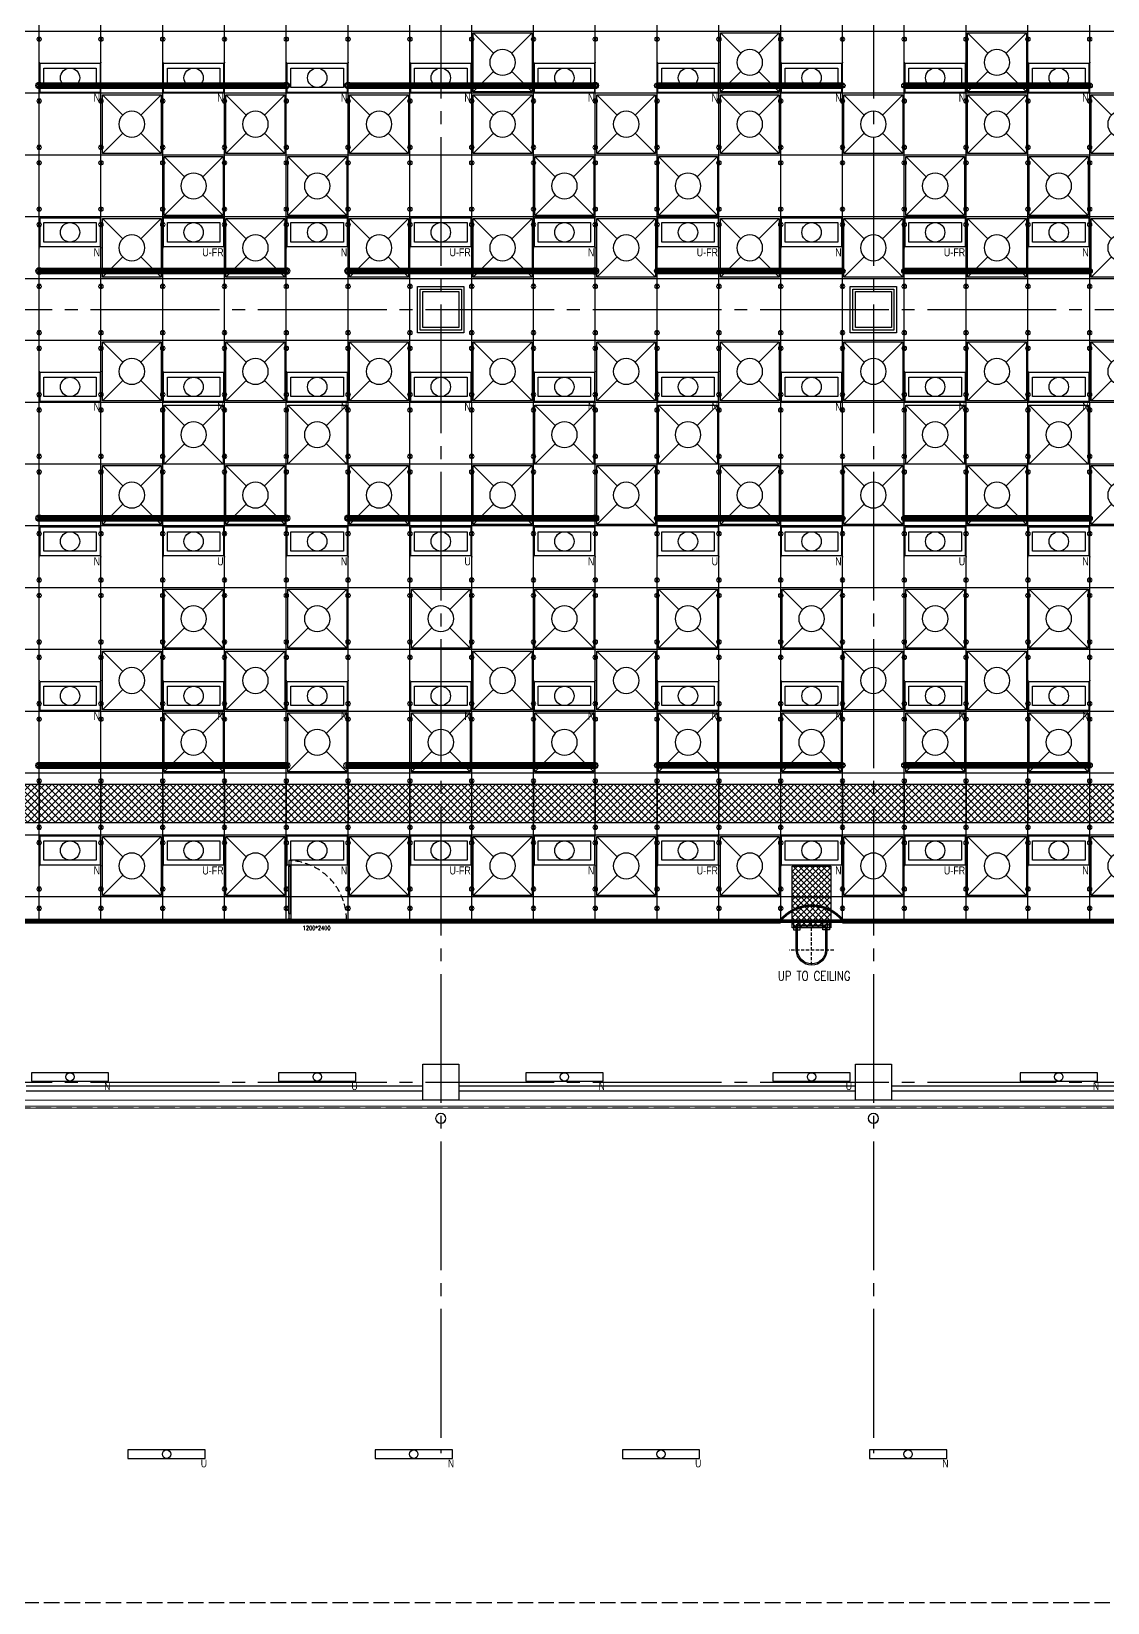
# Model space of a CAD drawing. Extents: x -17313 to 41501, y -1010 to 11880.
# Drawn here: x 4365 to 6455, y -1010 to 2040 of the extents above; entities that cross this region are included whole.
import ezdxf
from ezdxf.enums import TextEntityAlignment as Align

# ---------------------------------------------------------------- set-up
doc = ezdxf.new("R2010")
doc.units = 0
doc.header["$LTSCALE"] = 100
for name, pattern in [('188K-SM-03-F10-ARCH-PA-Y2257103$0$18P6-SM-03-C40-ARCH-PA-Y2211058$0$DASHED', [19.05, 12.7, -6.35]), ('188K-SM-03-F10-ARCH-PA-Y2257103$0$AP5A-SM-03-F20-ARCH-PA-Y2230801+Y2230803$0$ALL-PA-TXT-Y2221201$0$DASHED', [19.05, 12.7, -6.35]), ('188K-SM-07-F15-ARCH-CATW-Y2257103$0$DASHED', [19.05, 12.7, -6.35]), ('X-S-FAB-L10$0$COL-CEN-LIN', [3.25, 2.5, -0.25, 0.25, -0.25]), ('X-S-FAB-L10$0$HIDDEN', [0.4, 0.3, -0.1])]:
    doc.linetypes.add(name, pattern=pattern)
for name, color, linetype in [('0-xref', 8, 'Continuous'), ('188K-SM-03-F10-ARCH-CEIL-Y2257103$0$K-CEIL-4.2', 8, 'Continuous'), ('188K-SM-03-F10-ARCH-CEIL-Y2257103$0$K-CEIL-4.2-AREA', 8, 'Continuous'), ('188K-SM-03-F10-ARCH-PA-Y2257103$0$K-0-TXT-高度', 53, 'Continuous'), ('188K-SM-03-F10-ARCH-PA-Y2257103$0$K-Door', 53, 'Continuous'), ('188K-SM-03-F10-ARCH-PA-Y2257103$0$K-P-LAD-420', 53, 'Continuous'), ('188K-SM-03-F10-ARCH-PA-Y2257103$0$K-P1S-4.2-單抗', 53, 'Continuous'), ('188K-SM-03-F10-ARCH-PA-Y2257103$0$K-岩棉 2hr 7.5-非抗', 53, 'Continuous'), ('188K-SM-06-F10-ELEC-LIGHT-Y2257103$0$E-LIGHT(W)-N', 253, 'Continuous'), ('188K-SM-06-F10-ELEC-LIGHT-Y2257103$0$E-LIGHT(W)-U FR', 253, 'Continuous'), ('188K-SM-06-F10-ELEC-LIGHT-Y2257103$0$E-LIGHT(W)-U XLPE', 253, 'Continuous'), ('188K-SM-06-F10-HVAC-FFU-Y2257103$0$AC-FFU-ULPA', 254, 'Continuous'), ('188K-SM-07-F15-ARCH-CATW-Y2257103$0$K-安全母索', 6, 'Continuous'), ('188K-SM-07-F15-ARCH-CATW-Y2257103$0$K-扶手', 160, 'Continuous'), ('188K-SM-07-F15-ARCH-CATW-Y2257103$0$K-貓道板-主走道', 171, 'Continuous'), ('188K-SM-07-F15-ARCH-CATW-Y2257103$0$K-貓道板-主走道VS燈具', 171, 'Continuous'), ('188K-SM-07-F15-ARCH-CATW-Y2257103$0$K-鍊條', 3, 'Continuous'), ('X-S-FAB-L10$0$0-DIM-TXT', 8, 'Continuous'), ('X-S-FAB-L10$0$A-OBJE-MEP', 8, 'Continuous'), ('X-S-FAB-L10$0$A-WALL-EX', 8, 'Continuous'), ('X-S-FAB-L10$0$BLOCK', 8, 'Continuous'), ('X-S-FAB-L10$0$CCL', 8, 'X-S-FAB-L10$0$COL-CEN-LIN'), ('X-S-FAB-L10$0$COL-S', 8, 'Continuous'), ('X-S-FAB-L10$0$HID', 8, 'X-S-FAB-L10$0$HIDDEN')]:
    doc.layers.add(name, color=color, linetype=linetype)
doc.layers.add('188K-SM-03-F10-ARCH-CEIL-Y2257103$0$K-吊點-標準', color=8, linetype='Continuous', lineweight=9)
doc.layers.add('188K-SM-06-F10-ELEC-LIGHT-Y2257103$0$Defpoints-CAS', color=253, linetype='Continuous', plot=False)
doc.styles.add('188K-SM-03-F10-ARCH-PA-Y2257103$0$18P2-XFDP10$0$AA-TXT', font='simplex.shx', dxfattribs={"width": 0.8, "bigfont": 'chineset.shx'})
doc.styles.add('188K-SM-03-F10-ARCH-PA-Y2257103$0$AP5A-SM-03-F20-ARCH-PA-Y2230801+Y2230803$0$ALL-PA-TXT-Y2221201$0$Standard', font='txt.shx', dxfattribs={"bigfont": 'chineset.shx'})
doc.styles.add('188K-SM-06-F10-ELEC-LIGHT-Y2257103$0$Standard', font='arial.ttf')
doc.styles.add('X-S-FAB-L10$0$CHINA', font='simplex.shx', dxfattribs={"width": 0.75, "bigfont": 'chineset.shx'})
doc.styles.add('X-S-FAB-L10$0$Standard', font='', dxfattribs={"width": 0.8})
doc.styles.add('X-S-FAB-L10$0$TG_NOTE_TEXT', font='simplex.shx', dxfattribs={"width": 0.75, "bigfont": 'chineset.shx'})
doc.styles.get('X-S-FAB-L10$0$Standard').set_extended_font_data('Microsoft JhengHei')
doc.linetypes.add('188K-SM-07-F15-ARCH-CATW-Y2257103$0$FENCELINE1', pattern='A,6.35,-2.54,[133,ltypeshp.shx,S=2.54,R=0,X=-2.54,Y=0],-2.54,25.4', length=36.83)

# ---------------------------------------------------------------- blocks, each defined once
blk = doc.blocks.new('X-S-FAB-L10$0$FAB2-L05')
at = {"layer": 'X-S-FAB-L10$0$CCL'}
for p, q in [((-21000, 11005), (-21000, 0)), ((-20160, 11005), (-20160, 0)), ((-26880, 2220), (1210, 2220)), ((-26880, 720), (1210, 720))]:
    blk.add_line(p, q, dxfattribs=at)
at = {"layer": 'X-S-FAB-L10$0$COL-S'}
for points in [[(-21035, 2255), (-20965, 2255), (-20965, 2185), (-21035, 2185)], [(-20195, 2255), (-20125, 2255), (-20125, 2185), (-20195, 2185)], [(-21035, 755), (-20965, 755), (-20965, 685), (-21035, 685)], [(-20195, 755), (-20125, 755), (-20125, 685), (-20195, 685)]]:
    blk.add_lwpolyline(points, close=True, dxfattribs=at)
blk = doc.blocks.new('X-S-FAB-L10')
at = {"layer": 'X-S-FAB-L10$0$A-OBJE-MEP', "lineweight": 0, "flags": 128}
for points in [[(5169.5, -70, 1), (5150.5, -70, 1)], [(6009.5, -70, 1), (5990.5, -70, 1)]]:
    blk.add_lwpolyline(points, format="xyb", close=True, dxfattribs=at)
at = {"layer": 'X-S-FAB-L10$0$A-OBJE-MEP', "lineweight": 0}
for centre in [(5160, -70), (6000, -70)]:
    blk.add_circle(centre, 10, dxfattribs=at)
at = {"layer": 'X-S-FAB-L10$0$A-WALL-EX', "lineweight": 0}
blk.add_line((6815, -46.5), (1800, -46.5), dxfattribs=at)
at = {"layer": 'X-S-FAB-L10$0$A-WALL-EX', "lineweight": 0, "flags": 128}
for points in [[(6815, -35), (1800, -35)], [(1800, -50), (6815, -50)], [(1800, -50), (6815, -50)], [(1800, -50), (6815, -50)], [(1800, -50), (6815, -50)], [(1800, -50), (6815, -50)], [(1800, -50), (6815, -50)], [(1800, -50), (6815, -50)], [(1800, -50), (6815, -50)]]:
    blk.add_lwpolyline(points, dxfattribs=at)
at = {"layer": 'X-S-FAB-L10$0$COL-S'}
for p, q in [((5125, 1535), (5195, 1535)), ((5125, 1465), (5125, 1535)), ((5195, 1535), (5195, 1465)), ((5965, 1535), (6035, 1535)), ((5965, 1465), (5965, 1535)), ((6035, 1535), (6035, 1465)), ((5195, 1465), (5125, 1465)), ((6035, 1465), (5965, 1465)), ((5125, 35), (5195, 35)), ((5125, -35), (5125, 35)), ((5195, 35), (5195, -35)), ((5965, 35), (6035, 35)), ((5965, -35), (5965, 35)), ((6035, 35), (6035, -35)), ((5195, -35), (5125, -35)), ((6035, -35), (5965, -35))]:
    blk.add_line(p, q, dxfattribs=at)
at = {"layer": 'X-S-FAB-L10$0$HID'}
for p, q in [((6803.5, -50), (2509.1, -50)), ((2509.4, -1010), (17209, -1010))]:
    blk.add_line(p, q, dxfattribs=at)
at = {"layer": 'X-S-FAB-L10$0$BLOCK'}
blk.add_blockref('X-S-FAB-L10$0$FAB2-L05', (26160, -720), dxfattribs=at)
at = {"style": 'X-S-FAB-L10$0$TG_NOTE_TEXT', "width": 0.5, "flags": 1}
for p in [(7463.3, 9020), (18268.3, 8649), (11197.8, 4800.2), (16485.8, 4800.2), (25420.3, 2635), (13360, 320, 0), (7463.3, -33.3)]:
    blk.add_attdef('WH', text='', height=20, dxfattribs=at).set_placement(p, align=Align.BOTTOM_LEFT)
at = {"width": 0.5}
for style, p in [('X-S-FAB-L10$0$TG_NOTE_TEXT', (7585, 9020)), ('X-S-FAB-L10$0$TG_NOTE_TEXT', (18390, 8649)), ('X-S-FAB-L10$0$TG_NOTE_TEXT', (11117.5, 4813.5)), ('X-S-FAB-L10$0$TG_NOTE_TEXT', (16607.5, 4813.5)), ('X-S-FAB-L10$0$TG_NOTE_TEXT', (25350, 2635)), ('X-S-FAB-L10$0$Standard', (13129.4, 325, 0)), ('X-S-FAB-L10$0$TG_NOTE_TEXT', (7585, -20))]:
    blk.add_attdef('DESC', text='', height=10, dxfattribs=dict(at, style=style)).set_placement(p, align=Align.BOTTOM_LEFT)
for tag, style, p in [('TYPE', 'X-S-FAB-L10$0$TG_NOTE_TEXT', (7619.3, 9020)), ('NO', 'X-S-FAB-L10$0$TG_NOTE_TEXT', (7650.1, 9020)), ('TYPE', 'X-S-FAB-L10$0$TG_NOTE_TEXT', (18424.2, 8649)), ('NO', 'X-S-FAB-L10$0$TG_NOTE_TEXT', (18455, 8649)), ('NO', 'X-S-FAB-L10$0$TG_NOTE_TEXT', (11088.6, 4813.5)), ('TYPE', 'X-S-FAB-L10$0$TG_NOTE_TEXT', (11151.8, 4813.5)), ('TYPE', 'X-S-FAB-L10$0$TG_NOTE_TEXT', (16641.8, 4813.5)), ('NO', 'X-S-FAB-L10$0$TG_NOTE_TEXT', (16672.6, 4813.5)), ('NO', 'X-S-FAB-L10$0$TG_NOTE_TEXT', (25313, 2635)), ('TYPE', 'X-S-FAB-L10$0$TG_NOTE_TEXT', (25350, 2635)), ('NO', 'X-S-FAB-L10$0$Standard', (13100, 320, 0)), ('TYPE', 'X-S-FAB-L10$0$Standard', (13129.4, 320, 0)), ('TYPE', 'X-S-FAB-L10$0$TG_NOTE_TEXT', (7619.3, -20)), ('NO', 'X-S-FAB-L10$0$TG_NOTE_TEXT', (7650.1, -20))]:
    blk.add_attdef(tag, text='', height=10, dxfattribs=dict(at, style=style)).set_placement(p, align=Align.BOTTOM_RIGHT)
at = {"style": 'X-S-FAB-L10$0$TG_NOTE_TEXT', "width": 0.5, "flags": 1}
for rotation, p in [(180, (43, 7480)), (180, (943, 7480)), (90, (24310, 3717.8)), (270, (17080, 1711.7))]:
    blk.add_attdef('WH', text='', height=20, rotation=rotation, dxfattribs=at).set_placement(p, align=Align.BOTTOM_LEFT)
at = {"width": 0.5}
for rotation, style, p in [(180, 'X-S-FAB-L10$0$Standard', (317.6, 7480)), (180, 'X-S-FAB-L10$0$Standard', (1217.6, 7480)), (90, 'X-S-FAB-L10$0$TG_NOTE_TEXT', (24310, 3647.5)), (270, 'X-S-FAB-L10$0$TG_NOTE_TEXT', (17080, 1605))]:
    blk.add_attdef('DESC', text='', height=10, rotation=rotation, dxfattribs=dict(at, style=style)).set_placement(p, align=Align.BOTTOM_LEFT)
for tag, rotation, style, p in [('TYPE', 180, 'X-S-FAB-L10$0$Standard', (317.6, 7480)), ('NO', 180, 'X-S-FAB-L10$0$Standard', (347, 7480)), ('TYPE', 180, 'X-S-FAB-L10$0$Standard', (1217.6, 7480)), ('NO', 180, 'X-S-FAB-L10$0$Standard', (1247, 7480)), ('TYPE', 90, 'X-S-FAB-L10$0$TG_NOTE_TEXT', (24310, 3647.5)), ('NO', 90, 'X-S-FAB-L10$0$TG_NOTE_TEXT', (24310, 3610.5)), ('TYPE', 270, 'X-S-FAB-L10$0$TG_NOTE_TEXT', (17080, 1605)), ('NO', 270, 'X-S-FAB-L10$0$TG_NOTE_TEXT', (17080, 1573))]:
    blk.add_attdef(tag, text='', height=10, rotation=rotation, dxfattribs=dict(at, style=style)).set_placement(p, align=Align.BOTTOM_RIGHT)
at = {"layer": 'X-S-FAB-L10$0$0-DIM-TXT', "style": 'X-S-FAB-L10$0$CHINA', "width": 0.75}
for p in [(667.4, 7855.1, -2689.4), (22627.4, 6728.8), (25644.7, 6728.8), (24778.8, 5569.1), (1118.3, 4980), (417.8, 4594.6), (23874.8, 4355), (22927.4, 4330.1), (23749.9, 3901.4), (417.8, 3765.2), (1118.3, 3730), (417.8, 3115.8), (536.9, 2227.8), (16909, 1782.7), (888.4, 880.5), (16977.4, 750), (18878.8, 750), (25641.2, 553.2), (21364, 526.9)]:
    blk.add_attdef('HIG', text='', height=80, dxfattribs=at).set_placement(p, align=Align.MIDDLE_LEFT)
blk = doc.blocks.new('188K-SM-03-F10-ARCH-CEIL-Y2257103$0$A$C2CA95053')
h = blk.add_hatch(color=256)
edge = h.paths.add_edge_path()
edge.add_arc((0, 0), 0.5, 0, 360)
for p, q in [((3.2, 3.2), (-3.2, -3.2)), ((3.2, -3.2), (-3.2, 3.2))]:
    blk.add_line(p, q)
blk.add_lwpolyline([(-1.6, 2.5), (-1.6, -2.5), (1.6, -2.5), (1.6, 2.5)], close=True)
for radius in [4.5, 0.5]:
    blk.add_circle((0, 0), radius)
blk = doc.blocks.new('188K-SM-03-F10-ARCH-CEIL-Y2257103$0$天花板吊點-附調整片 - 3_8_螺桿吊架 100 mm 高調整片-V1-1FL')
blk.add_blockref('188K-SM-03-F10-ARCH-CEIL-Y2257103$0$A$C2CA95053', (0, 0))
blk = doc.blocks.new('188K-SM-03-F10-ARCH-CEIL-Y2257103')
at = {"layer": '188K-SM-03-F10-ARCH-CEIL-Y2257103$0$K-CEIL-4.2'}
for p, q in [((4380, 312.7), (4380, 8632.2)), ((4500, 312.7), (4500, 8632.2)), ((4620, 312.7), (4620, 8632.2)), ((4740, 312.7), (4740, 8632.2)), ((4860, 312.7), (4860, 8632.2)), ((4980, 312.7), (4980, 8632.2)), ((6420, 312.7), (6420, 8632.2)), ((5100, 312.7), (5100, 2108.7)), ((5220, 312.7), (5220, 2108.7)), ((5340, 312.7), (5340, 2108.7)), ((5460, 312.7), (5460, 2108.7)), ((5580, 312.7), (5580, 2108.7)), ((5700, 312.7), (5700, 2108.7)), ((5820, 312.7), (5820, 2108.7)), ((5940, 312.7), (5940, 2108.7)), ((6060, 312.7), (6060, 2108.7)), ((6180, 312.7), (6180, 2108.7)), ((6300, 312.7), (6300, 2108.7)), ((16747.2, 2040), (1847.7, 2040)), ((16747.2, 1920), (1847.7, 1920)), ((16747.2, 1800), (1847.7, 1800)), ((16747.2, 1680), (1847.7, 1680)), ((16747.2, 1560), (1847.7, 1560)), ((16747.2, 1440), (1847.7, 1440)), ((16747.2, 1320), (1847.7, 1320)), ((16747.2, 1200), (1847.7, 1200)), ((16747.2, 1080), (1847.7, 1080)), ((16747.2, 960), (1847.7, 960)), ((16747.2, 840), (1847.7, 840)), ((16747.2, 720), (1847.7, 720)), ((16747.2, 600), (1847.7, 600)), ((16747.2, 480), (1847.7, 480)), ((16747.2, 360), (1847.7, 360))]:
    blk.add_line(p, q, dxfattribs=at)
at = {"layer": '188K-SM-03-F10-ARCH-CEIL-Y2257103$0$K-CEIL-4.2-AREA', "elevation": 0}
blk.add_lwpolyline([(24297.2, 2067.7), (16747.2, 2067.7), (16747.2, 312.7), (14882.2, 312.7), (14882.2, 42.7), (14157.7, 42.7), (14157.7, 312.7), (1847.7, 312.7), (1847.7, 8305.8), (1767.7, 8305.8), (1767.7, 8632.2), (17592.2, 8632.2), (17592.2, 8626.2), (18934.7, 8626.2), (18934.7, 8592.2), (19317.2, 8592.2), (19317.2, 7537.7), (19282.2, 7537.7), (19282.2, 7462.2), (19317.2, 7462.2), (19317.2, 7317.2), (21180, 7317.2)], dxfattribs=at)
at = {"layer": '188K-SM-03-F10-ARCH-CEIL-Y2257103$0$K-CEIL-4.2-AREA'}
for points in [[(5125, 1535), (5195, 1535), (5195, 1465), (5125, 1465)], [(5965, 1535), (6035, 1535), (6035, 1465), (5965, 1465)]]:
    blk.add_lwpolyline(points, close=True, dxfattribs=at)
at = {"layer": '188K-SM-03-F10-ARCH-CEIL-Y2257103$0$K-吊點-標準', "color": 170, "lineweight": 18, "rotation": 179.9999999999997}
for p in [(4380, 2025), (4500, 2025), (4620, 2025), (4740, 2025), (4860, 2025), (4980, 2025), (5100, 2025), (5220, 2025), (5340, 2025), (5460, 2025), (5580, 2025), (5700, 2025), (5820, 2025), (5940, 2025), (6060, 2025), (6180, 2025), (6300, 2025), (6420, 2025), (4380, 1935), (4500, 1935), (4620, 1935), (4740, 1935), (4860, 1935), (4980, 1935), (5100, 1935), (5220, 1935), (5340, 1935), (5460, 1935), (5580, 1935), (5700, 1935), (5820, 1935), (5940, 1935), (6060, 1935), (6180, 1935), (6300, 1935), (6420, 1935), (4380, 1905), (4500, 1905), (4620, 1905), (4740, 1905), (4860, 1905), (4980, 1905), (5100, 1905), (5220, 1905), (5340, 1905), (5460, 1905), (5580, 1905), (5700, 1905), (5820, 1905), (5940, 1905), (6060, 1905), (6180, 1905), (6300, 1905), (6420, 1905), (4380, 1815), (4500, 1815), (4620, 1815), (4740, 1815), (4860, 1815), (4980, 1815), (5100, 1815), (5220, 1815), (5340, 1815), (5460, 1815), (5580, 1815), (5700, 1815), (5820, 1815), (5940, 1815), (6060, 1815), (6180, 1815), (6300, 1815), (6420, 1815), (4380, 1785), (4500, 1785), (4620, 1785), (4740, 1785), (4860, 1785), (4980, 1785), (5100, 1785), (5220, 1785), (5340, 1785), (5460, 1785), (5580, 1785), (5700, 1785), (5820, 1785), (5940, 1785), (6060, 1785), (6180, 1785), (6300, 1785), (6420, 1785), (4380, 1695), (4500, 1695), (4620, 1695), (4740, 1695), (4860, 1695), (4980, 1695), (5100, 1695), (5220, 1695), (5340, 1695), (5460, 1695), (5580, 1695), (5700, 1695), (5820, 1695), (5940, 1695), (6060, 1695), (6180, 1695), (6300, 1695), (6420, 1695), (4380, 1665), (4500, 1665), (4620, 1665), (4740, 1665), (4860, 1665), (4980, 1665), (5100, 1665), (5220, 1665), (5340, 1665), (5460, 1665), (5580, 1665), (5700, 1665), (5820, 1665), (5940, 1665), (6060, 1665), (6180, 1665), (6300, 1665), (6420, 1665), (4380, 1575), (4500, 1575), (4620, 1575), (4740, 1575), (4860, 1575), (4980, 1575), (5100, 1575), (5220, 1575), (5340, 1575), (5460, 1575), (5580, 1575), (5700, 1575), (5820, 1575), (5940, 1575), (6060, 1575), (6180, 1575), (6300, 1575), (6420, 1575), (4380, 1545), (4500, 1545), (4620, 1545), (4740, 1545), (4860, 1545), (4980, 1545), (5100, 1545), (5220, 1545), (5340, 1545), (5460, 1545), (5580, 1545), (5700, 1545), (5820, 1545), (5940, 1545), (6060, 1545), (6180, 1545), (6300, 1545), (6420, 1545), (4380, 1455), (4500, 1455), (4620, 1455), (4740, 1455), (4860, 1455), (4980, 1455), (5100, 1455), (5220, 1455), (5340, 1455), (5460, 1455), (5580, 1455), (5700, 1455), (5820, 1455), (5940, 1455), (6060, 1455), (6180, 1455), (6300, 1455), (6420, 1455), (4380, 1425), (4500, 1425), (4620, 1425), (4740, 1425), (4860, 1425), (4980, 1425), (5100, 1425), (5220, 1425), (5340, 1425), (5460, 1425), (5580, 1425), (5700, 1425), (5820, 1425), (5940, 1425), (6060, 1425), (6180, 1425), (6300, 1425), (6420, 1425), (4380, 1335), (4500, 1335), (4620, 1335), (4740, 1335), (4860, 1335), (4980, 1335), (5100, 1335), (5220, 1335), (5340, 1335), (5460, 1335), (5580, 1335), (5700, 1335), (5820, 1335), (5940, 1335), (6060, 1335), (6180, 1335), (6300, 1335), (6420, 1335), (4380, 1305), (4500, 1305), (4620, 1305), (4740, 1305), (4860, 1305), (4980, 1305), (5100, 1305), (5220, 1305), (5340, 1305), (5460, 1305), (5580, 1305), (5700, 1305), (5820, 1305), (5940, 1305), (6060, 1305), (6180, 1305), (6300, 1305), (6420, 1305), (4380, 1215), (4500, 1215), (4620, 1215), (4740, 1215), (4860, 1215), (4980, 1215), (5100, 1215), (5220, 1215), (5340, 1215), (5460, 1215), (5580, 1215), (5700, 1215), (5820, 1215), (5940, 1215), (6060, 1215), (6180, 1215), (6300, 1215), (6420, 1215), (4380, 1185), (4500, 1185), (4620, 1185), (4740, 1185), (4860, 1185), (4980, 1185), (5100, 1185), (5220, 1185), (5340, 1185), (5460, 1185), (5580, 1185), (5700, 1185), (5820, 1185), (5940, 1185), (6060, 1185), (6180, 1185), (6300, 1185), (6420, 1185), (4380, 1095), (4500, 1095), (4620, 1095), (4740, 1095), (4860, 1095), (4980, 1095), (5100, 1095), (5220, 1095), (5340, 1095), (5460, 1095), (5580, 1095), (5700, 1095), (5820, 1095), (5940, 1095), (6060, 1095), (6180, 1095), (6300, 1095), (6420, 1095), (4380, 1065), (4500, 1065), (4620, 1065), (4740, 1065), (4860, 1065), (4980, 1065), (5100, 1065), (5220, 1065), (5340, 1065), (5460, 1065), (5580, 1065), (5700, 1065), (5820, 1065), (5940, 1065), (6060, 1065), (6180, 1065), (6300, 1065), (6420, 1065), (4380, 975), (4500, 975), (4620, 975), (4740, 975), (4860, 975), (4980, 975), (5100, 975), (5220, 975), (5340, 975), (5460, 975), (5580, 975), (5700, 975), (5820, 975), (5940, 975), (6060, 975), (6180, 975), (6300, 975), (6420, 975), (4380, 945), (4500, 945), (4620, 945), (4740, 945), (4860, 945), (4980, 945), (5100, 945), (5220, 945), (5340, 945), (5460, 945), (5580, 945), (5700, 945), (5820, 945), (5940, 945), (6060, 945), (6180, 945), (6300, 945), (6420, 945), (4380, 855), (4500, 855), (4620, 855), (4740, 855), (4860, 855), (4980, 855), (5100, 855), (5220, 855), (5340, 855), (5460, 855), (5580, 855), (5700, 855), (5820, 855), (5940, 855), (6060, 855), (6180, 855), (6300, 855), (6420, 855), (4380, 825), (4500, 825), (4620, 825), (4740, 825), (4860, 825), (4980, 825), (5100, 825), (5220, 825), (5340, 825), (5460, 825), (5580, 825), (5700, 825), (5820, 825), (5940, 825), (6060, 825), (6180, 825), (6300, 825), (6420, 825), (4380, 735), (4500, 735), (4620, 735), (4740, 735), (4860, 735), (4980, 735), (5100, 735), (5220, 735), (5340, 735), (5460, 735), (5580, 735), (5700, 735), (5820, 735), (5940, 735), (6060, 735), (6180, 735), (6300, 735), (6420, 735), (4380, 705), (4500, 705), (4620, 705), (4740, 705), (4860, 705), (4980, 705), (5100, 705), (5220, 705), (5340, 705), (5460, 705), (5580, 705), (5700, 705), (5820, 705), (5940, 705), (6060, 705), (6180, 705), (6300, 705), (6420, 705), (4380, 615), (4500, 615), (4620, 615), (4740, 615), (4860, 615), (4980, 615), (5100, 615), (5220, 615), (5340, 615), (5460, 615), (5580, 615), (5700, 615), (5820, 615), (5940, 615), (6060, 615), (6180, 615), (6300, 615), (6420, 615), (4380, 585), (4500, 585), (4620, 585), (4740, 585), (4860, 585), (4980, 585), (5100, 585), (5220, 585), (5340, 585), (5460, 585), (5580, 585), (5700, 585), (5820, 585), (5940, 585), (6060, 585), (6180, 585), (6300, 585), (6420, 585), (4380, 495), (4500, 495), (4620, 495), (4740, 495), (4860, 495), (4980, 495), (5100, 495), (5220, 495), (5340, 495), (5460, 495), (5580, 495), (5700, 495), (5820, 495), (5940, 495), (6060, 495), (6180, 495), (6300, 495), (6420, 495), (4380, 465), (4500, 465), (4620, 465), (4740, 465), (4860, 465), (4980, 465), (5100, 465), (5220, 465), (5340, 465), (5460, 465), (5580, 465), (5700, 465), (5820, 465), (5940, 465), (6060, 465), (6180, 465), (6300, 465), (6420, 465), (4380, 375), (4500, 375), (4620, 375), (4740, 375), (4860, 375), (4980, 375), (5100, 375), (5220, 375), (5340, 375), (5460, 375), (5580, 375), (5700, 375), (5820, 375), (5940, 375), (6060, 375), (6180, 375), (6300, 375), (6420, 375), (4380, 337.7, 0), (4500, 337.7, 0), (4620, 337.7, 0), (4740, 337.7, 0), (4860, 337.7, 0), (4980, 337.7, 0), (5100, 337.7, 0), (5220, 337.7, 0), (5340, 337.7, 0), (5460, 337.7, 0), (5580, 337.7, 0), (5700, 337.7, 0), (5820, 337.7, 0), (5940, 337.7, 0), (6060, 337.7, 0), (6180, 337.7, 0), (6300, 337.7, 0), (6420, 337.7, 0)]:
    blk.add_blockref('188K-SM-03-F10-ARCH-CEIL-Y2257103$0$天花板吊點-附調整片 - 3_8_螺桿吊架 100 mm 高調整片-V1-1FL', p, dxfattribs=at)
blk = doc.blocks.new('188K-SM-06-F10-HVAC-FFU-Y2257103$0$H-FU-U-12x12')
for p, q in [((423, 777), (28, 1172)), ((777, 777), (1172, 1172)), ((28, 28), (423, 423)), ((1172, 28), (777, 423))]:
    blk.add_line(p, q)
blk.add_lwpolyline([(1172, 28), (1172, 1172), (28, 1172), (28, 28)], close=True)
blk.add_circle((600, 600), 250)
blk = doc.blocks.new('188K-SM-06-F10-HVAC-FFU-Y2257103')
at = {"layer": '188K-SM-06-F10-HVAC-FFU-Y2257103$0$AC-FFU-ULPA', "xscale": -0.09999999999999432, "yscale": 0.09999999999999432, "zscale": 0.09999999999999432}
for p in [(5340, 1920), (5820, 1920), (6300, 1920), (4620, 1800), (4860, 1800), (5100, 1800), (5340, 1800), (5580, 1800), (5820, 1800), (6060, 1800), (6300, 1800), (6540, 1800), (4740, 1680), (4740, 1680), (4980, 1680), (5460, 1680), (5700, 1680), (6180, 1680), (6420, 1680), (4620, 1560), (4860, 1560), (5100, 1560), (5340, 1560), (5580, 1560), (5820, 1560), (6060, 1560), (6300, 1560), (6540, 1560), (4620, 1320), (4860, 1320), (5100, 1320), (5340, 1320), (5580, 1320), (5820, 1320), (6060, 1320), (6300, 1320), (6540, 1320), (4740, 1197.2), (4740, 1197.2), (4980, 1197.2), (5460, 1197.2), (5700, 1197.2), (6180, 1197.2), (6420, 1197.2), (4620, 1079.9), (4860, 1079.9), (5100, 1079.9), (5340, 1079.9), (5580, 1079.9), (5820, 1079.9), (6060, 1079.9), (6300, 1079.9), (6540, 1079.9), (4740, 840), (4980, 840), (5220, 840), (5460, 840), (5700, 840), (5940, 840), (6180, 840), (6420, 840), (4620, 720), (4860, 720), (5340, 720), (5580, 720), (6060, 720), (6300, 720), (4740, 600), (4980, 600), (5220, 600), (5460, 600), (5700, 600), (5940, 600), (6180, 600), (6420, 600), (4620, 360), (4860, 360), (5100, 360), (5340, 360), (5580, 360), (5820, 360), (6060, 360), (6300, 360), (6540, 360)]:
    blk.add_blockref('188K-SM-06-F10-HVAC-FFU-Y2257103$0$H-FU-U-12x12', p, dxfattribs=at)
blk = doc.blocks.new('*U261')
at = {"ltscale": 600}
blk.add_lwpolyline([(75, 8.1), (-75, 8.1), (-75, -8.1), (75, -8.1)], close=True, dxfattribs=at)
blk.add_circle((0, 0), 8.1, dxfattribs=at)
at = {"style": '188K-SM-06-F10-ELEC-LIGHT-Y2257103$0$Standard', "width": 0.8}
blk.add_text('N', height=15, rotation=360, dxfattribs=at).set_placement((78.5, -18.1), align=Align.MIDDLE_RIGHT)
blk = doc.blocks.new('*U262')
at = {"ltscale": 600}
blk.add_lwpolyline([(-75, -8.1), (75, -8.1), (75, 8.1), (-75, 8.1)], close=True, dxfattribs=at)
blk.add_circle((0, 0), 8.1, dxfattribs=at)
at = {"style": '188K-SM-06-F10-ELEC-LIGHT-Y2257103$0$Standard', "width": 0.8}
blk.add_text('U', height=15, rotation=360, dxfattribs=at).set_placement((78.5, -18.1), align=Align.MIDDLE_RIGHT)
blk = doc.blocks.new('*U267')
for points in [[(-58.3, -28.3), (-58.3, 28.3), (58.3, 28.3), (58.3, -28.3)], [(-51, -18.8), (-51, 18.8), (51, 18.8), (51, -18.8)]]:
    blk.add_lwpolyline(points, close=True)
blk.add_circle((0, 0), 18.8)
at = {"layer": '188K-SM-06-F10-ELEC-LIGHT-Y2257103$0$Defpoints-CAS'}
for p in [(-60, 30), (60, 30), (-60, -30), (60, -30)]:
    blk.add_point(p, dxfattribs=at)
at = {"style": '188K-SM-06-F10-ELEC-LIGHT-Y2257103$0$Standard', "width": 0.8}
blk.add_text('N', height=15.5, dxfattribs=at).set_placement((58.3, -38.7), align=Align.MIDDLE_RIGHT)
blk = doc.blocks.new('*U258')
for points in [[(-58.3, -28.3), (-58.3, 28.3), (58.3, 28.3), (58.3, -28.3)], [(-51, -18.8), (-51, 18.8), (51, 18.8), (51, -18.8)]]:
    blk.add_lwpolyline(points, close=True)
blk.add_circle((0, 0), 18.8)
at = {"layer": '188K-SM-06-F10-ELEC-LIGHT-Y2257103$0$Defpoints-CAS'}
for p in [(-60, 30), (60, 30), (-60, -30), (60, -30)]:
    blk.add_point(p, dxfattribs=at)
at = {"style": '188K-SM-06-F10-ELEC-LIGHT-Y2257103$0$Standard', "width": 0.8}
blk.add_text('U-FR', height=15.53, dxfattribs=at).set_placement((58.3, -38.7), align=Align.MIDDLE_RIGHT)
blk = doc.blocks.new('*U266')
for points in [[(-58.3, -28.3), (-58.3, 28.3), (58.3, 28.3), (58.3, -28.3)], [(-51, -18.8), (-51, 18.8), (51, 18.8), (51, -18.8)]]:
    blk.add_lwpolyline(points, close=True)
blk.add_circle((0, 0), 18.8)
at = {"layer": '188K-SM-06-F10-ELEC-LIGHT-Y2257103$0$Defpoints-CAS'}
for p in [(-60, 30), (60, 30), (-60, -30), (60, -30)]:
    blk.add_point(p, dxfattribs=at)
at = {"style": '188K-SM-06-F10-ELEC-LIGHT-Y2257103$0$Standard', "width": 0.8}
blk.add_text('U', height=15.5, dxfattribs=at).set_placement((58.3, -38.7), align=Align.MIDDLE_RIGHT)
blk = doc.blocks.new('188K-SM-06-F10-ELEC-LIGHT-Y2257103')
at = {"layer": '188K-SM-06-F10-ELEC-LIGHT-Y2257103$0$E-LIGHT(W)-N'}
for name, p in [('*U267', (4440, 1950)), ('*U267', (4680, 1950)), ('*U267', (4920, 1950)), ('*U267', (5160, 1950)), ('*U267', (5400, 1950)), ('*U267', (5640, 1950)), ('*U267', (5880, 1950)), ('*U267', (6120, 1950)), ('*U267', (6360, 1950)), ('*U267', (4440, 1650)), ('*U267', (4920, 1650)), ('*U267', (5400, 1650)), ('*U267', (5880, 1650)), ('*U267', (6360, 1650)), ('*U267', (4440, 1350)), ('*U267', (4680, 1350)), ('*U267', (4920, 1350)), ('*U267', (5160, 1350)), ('*U267', (5400, 1350)), ('*U267', (5640, 1350)), ('*U267', (5880, 1350)), ('*U267', (6120, 1350)), ('*U267', (6360, 1350)), ('*U267', (4440, 1050)), ('*U267', (4920, 1050)), ('*U267', (5400, 1050)), ('*U267', (5880, 1050)), ('*U267', (6360, 1050)), ('*U267', (4440, 750)), ('*U267', (4680, 750)), ('*U267', (4920, 750)), ('*U267', (5160, 750)), ('*U267', (5400, 750)), ('*U267', (5640, 750)), ('*U267', (5880, 750)), ('*U267', (6120, 750)), ('*U267', (6360, 750)), ('*U267', (4440, 450)), ('*U267', (4920, 450)), ('*U267', (5400, 450)), ('*U267', (5880, 450)), ('*U267', (6360, 450)), ('*U261', (4440, 10.6, 0)), ('*U261', (5400, 10.6, 0)), ('*U261', (6360, 10.6, 0)), ('*U261', (5107.5, -721.9, 0)), ('*U261', (6067.5, -721.9, 0))]:
    blk.add_blockref(name, p, dxfattribs=at)
at = {"layer": '188K-SM-06-F10-ELEC-LIGHT-Y2257103$0$E-LIGHT(W)-U FR'}
for p in [(4680, 1650), (5160, 1650), (5640, 1650), (6120, 1650), (4680, 450), (5160, 450), (5640, 450), (6120, 450)]:
    blk.add_blockref('*U258', p, dxfattribs=at)
at = {"layer": '188K-SM-06-F10-ELEC-LIGHT-Y2257103$0$E-LIGHT(W)-U XLPE'}
for name, p in [('*U266', (4680, 1050)), ('*U266', (5160, 1050)), ('*U266', (5640, 1050)), ('*U266', (6120, 1050)), ('*U262', (4920, 10.6, 0)), ('*U262', (5880, 10.6, 0)), ('*U262', (4627.5, -721.9, 0)), ('*U262', (5587.5, -721.9, 0))]:
    blk.add_blockref(name, p, dxfattribs=at)
blk = doc.blocks.new('188K-SM-03-F10-ARCH-PA-Y2257103$0$單開庫板門-1200x2400)圓型拉環鎖+輔助鎖)')
at = {"ltscale": 0.1}
for p, q in [((26008.6, -11403.6), (26004.5, -11403.6)), ((26004.5, -11403.6), (26004.5, -11414.1)), ((26008.6, -11414.1), (26008.6, -11403.6)), ((26004.5, -11414.1), (26004.5, -11415.3)), ((26004.5, -11414.1), (26008.6, -11414.1)), ((26004.5, -11415.4), (26004.6, -11415.5)), ((26008.6, -11414), (26004.6, -11414)), ((26004.6, -11414.3), (26004.6, -11414.2)), ((26004.6, -11415.3), (26004.6, -11414.5)), ((26004.7, -11414.1), (26006.5, -11414.1)), ((26005.1, -11414.4), (26004.7, -11414.4)), ((26004.7, -11414.5), (26005.1, -11414.5)), ((26004.7, -11414.5), (26004.7, -11506)), ((26004.7, -11506), (26004.7, -11414.5)), ((26004.7, -11414.5), (26004.7, -11414.5)), ((26004.7, -11415.4), (26004.7, -11415.3)), ((26005.2, -11414.4), (26005.2, -11414.4)), ((26006.5, -11414.1), (26006.6, -11414.1)), ((26006.6, -11414.1), (26006.6, -11414.1)), ((26006.6, -11414.1), (26008.4, -11414.1)), ((26008.4, -11414.4), (26008, -11414.4)), ((26008, -11414.4), (26008, -11414.4)), ((26008, -11414.5), (26008.4, -11414.5)), ((26008.4, -11506), (26008.4, -11414.5)), ((26008.4, -11414.5), (26008.4, -11414.5)), ((26008.4, -11414.5), (26008.4, -11506)), ((26008.4, -11415.3), (26008.4, -11415.4)), ((26008.5, -11414.2), (26008.5, -11414.3)), ((26008.5, -11414.5), (26008.5, -11415.3)), ((26008.5, -11415.5), (26008.6, -11415.4)), ((26008.6, -11415.3), (26008.6, -11414.1)), ((25999.5, -11519.7), (25999.5, -11523.2)), ((26002.5, -11519.1), (26000, -11519.1)), ((26000, -11523.7), (26002.4, -11523.7)), ((26002.4, -11523.7), (26004.1, -11522.6)), ((26002.9, -11518.5), (26002.6, -11518.5)), ((26002.6, -11518.5), (26002.6, -11521)), ((26002.6, -11521.9), (26002.6, -11519.3)), ((26002.6, -11521), (26002.9, -11521)), ((26003.4, -11521.9), (26002.6, -11521.9)), ((26002.9, -11521), (26002.9, -11518.5)), ((26003.3, -11522.2), (26003.3, -11522)), ((26003.3, -11522), (26003.4, -11522)), ((26004, -11522.2), (26003.3, -11522.2)), ((26008.3, -11517.5), (26003.6, -11517.5)), ((26003.6, -11517.5), (26003.6, -11517.7)), ((26003.6, -11517.7), (26008.3, -11517.7)), ((26004.1, -11521.9), (26003.9, -11521.9)), ((26003.9, -11522), (26004, -11522)), ((26004, -11522), (26004, -11522.2)), ((26004.2, -11522.4), (26004.2, -11521.9)), ((26008.6, -11506.4), (26004.5, -11506.4)), ((26004.5, -11506.4), (26004.5, -11518)), ((26004.5, -11518), (26008.6, -11518)), ((26004.7, -11506), (26004.7, -11506)), ((26008.3, -11517.7), (26008.3, -11517.5)), ((26008.4, -11506), (26008.4, -11506)), ((26008.6, -11518), (26008.6, -11506.4)), ((26114.8, -11521.9), (26115.1, -11521.9)), ((26114.8, -11522.4), (26114.8, -11521.9)), ((26114.9, -11522), (26114.9, -11522.2)), ((26115.1, -11522), (26114.9, -11522)), ((26114.9, -11522.2), (26115.7, -11522.2)), ((26116.6, -11523.7), (26114.9, -11522.6)), ((26115.5, -11521.9), (26116.3, -11521.9)), ((26115.7, -11522), (26115.5, -11522)), ((26115.7, -11522.2), (26115.7, -11522)), ((26116.3, -11521.9), (26116.3, -11519.3)), ((26116.5, -11519.1), (26119, -11519.1)), ((26119, -11523.7), (26116.6, -11523.7)), ((26119.5, -11519.7), (26119.5, -11523.2))]:
    blk.add_line(p, q, dxfattribs=at)
for points in [[(25999.5, -11518.9), (25999.5, -11523.9)], [(26119.5, -11518.9), (26119.5, -11523.9)]]:
    blk.add_lwpolyline(points)
blk.add_lwpolyline([(26006.6, -11506.4), (26006.5, -11506.3), (26004.7, -11506.3, -0.414214), (26004.6, -11506.3), (26004.6, -11506.1, -0.414214), (26004.7, -11506.1), (26005.1, -11506.1, 0.414214), (26005.2, -11506.1), (26005.2, -11506, 0.414214), (26005.1, -11506), (26004.7, -11506, -0.414214), (26004.6, -11506), (26004.6, -11505.2, -0.414214), (26004.7, -11505.2), (26004.7, -11505.2, 0.414214), (26004.7, -11505.2), (26004.7, -11505, 0.72636), (26004.6, -11505), (26004.5, -11505.1, 0.158507), (26004.5, -11505.2), (26004.5, -11506.4, 0.414214), (26004.6, -11506.5), (26008.6, -11506.5, 0.414214), (26008.6, -11506.4), (26008.6, -11505.2, 0.158507), (26008.6, -11505.1), (26008.5, -11505, 0.72636), (26008.4, -11505), (26008.4, -11505.2, 0.414214), (26008.5, -11505.2, -0.414214), (26008.5, -11505.2), (26008.5, -11506, -0.414214), (26008.4, -11506), (26008, -11506, 0.414214), (26008, -11506), (26008, -11506.1, 0.414214), (26008, -11506.1), (26008.4, -11506.1, -0.414214), (26008.5, -11506.1), (26008.5, -11506.3, -0.414214), (26008.4, -11506.3), (26006.6, -11506.3)], format="xyb", close=True, dxfattribs=at)
at = {"linetype": '188K-SM-03-F10-ARCH-PA-Y2257103$0$AP5A-SM-03-F20-ARCH-PA-Y2230801+Y2230803$0$ALL-PA-TXT-Y2221201$0$DASHED', "ltscale": 0.01}
blk.add_arc((26001.1, -11518.7), 115.3, 359.8531, 85.8135, dxfattribs=at)
at = {"ltscale": 0.1}
for centre, radius, start, end in [((26004.6, -11414.1), 0.0313, 90, 180), ((26004.6, -11415.3), 0.0313, 180, 216.0274), ((26004.7, -11414.2), 0.0313, 90, 180), ((26004.7, -11414.3), 0.0313, 180, 270), ((26004.7, -11414.5), 0.0313, 90, 180), ((26004.7, -11415.3), 0.0209, 180, 270), ((26004.7, -11415.4), 0.0313, 216.0274, 360), ((26004.7, -11415.3), 0.0209, 360, 90), ((26005.1, -11414.4), 0.0313, 270, 0), ((26005.1, -11414.4), 0.0313, 0, 90), ((26008, -11414.4), 0.0313, 90, 180), ((26008, -11414.4), 0.0313, 180, 270), ((26008.4, -11414.2), 0.0313, 360, 90), ((26008.4, -11414.3), 0.0313, 270, 0), ((26008.4, -11414.5), 0.0313, 0, 90), ((26008.5, -11415.3), 0.0209, 90, 180), ((26008.5, -11415.4), 0.0313, 180, 323.9726), ((26008.5, -11415.3), 0.0209, 270, 360), ((26008.6, -11414.1), 0.0313, 360, 90), ((26008.6, -11415.3), 0.0313, 323.9726, 360)]:
    blk.add_arc(centre, radius, start, end, dxfattribs=at)
for centre, major_axis, start_param, end_param in [((26000, -11519.7), (0.369, -0.369), 2.356194, 3.926991), ((26000, -11523.2), (-0.369, -0.369), 5.497787, 7.068583), ((26002.5, -11519.3), (0.111, -0.111), 7.068583, 8.63938), ((26003.4, -11521.9), (-0.0369, -0.0369), 0.785398, 3.926991), ((26003.9, -11521.9), (-0.0369, -0.0369), 3.926991, 7.068583), ((26004.1, -11521.9), (0.0369, -0.0369), 7.068583, 8.63938), ((26003.9, -11522.4), (0.221, -0.221), 6.162283, 7.068583), ((26114.8, -11521.9), (-0.0369, -0.0369), -2.356194, -0.785398), ((26115.1, -11522.4), (-0.221, -0.221), -0.785398, 0.120903), ((26115.1, -11521.9), (0.0369, -0.0369), -0.785398, 2.356194), ((26115.5, -11521.9), (0.0369, -0.0369), 2.356194, 5.497787), ((26116.5, -11519.3), (-0.111, -0.111), -2.356194, -0.785398), ((26119, -11519.7), (-0.369, -0.369), 2.356194, 3.926991), ((26119, -11523.2), (0.369, -0.369), -0.785398, 0.785398)]:
    blk.add_ellipse(centre, major_axis=major_axis, ratio=1, start_param=start_param, end_param=end_param, dxfattribs=at)
at = {"ltscale": 0.1, "extrusion": (0, 0, -1)}
blk.add_ellipse((26003.1, -11517.9), major_axis=(-0.516, 0.516), ratio=1, start_param=5.497787, end_param=11.780972, dxfattribs=at)
at = {"color": 8, "ltscale": 0.1, "style": '188K-SM-03-F10-ARCH-PA-Y2257103$0$AP5A-SM-03-F20-ARCH-PA-Y2230801+Y2230803$0$ALL-PA-TXT-Y2221201$0$Standard', "width": 0.85}
blk.add_text('1200*2400', height=8, dxfattribs=at).set_placement((26058.4, -11534.4), align=Align.MIDDLE_CENTER)
blk = doc.blocks.new('188K-SM-03-F10-ARCH-PA-Y2257103$0$LAD-1')
at = {"linetype": '188K-SM-03-F10-ARCH-PA-Y2257103$0$18P6-SM-03-C40-ARCH-PA-Y2211058$0$DASHED', "ltscale": 0.005}
for points in [[(-77.4, -42.9), (-77.4, 43.5)], [(-106.5, 0), (-23.9, 0)]]:
    blk.add_lwpolyline(points, dxfattribs=at)
for points in [[(-23.8, 22.2), (-23.8, 35.2), (-37.8, 35.2), (-37.8, 22.2)], [(-27.8, 27), (-27.8, 30), (-33.8, 30), (-33.8, 27)], [(-28.9, 27), (-28.9, -27), (-32.7, -27), (-32.7, 27)], [(-23.9, -21.8), (-23.9, -34.8), (-37.9, -34.8), (-37.9, -21.8)], [(-27.8, -27), (-27.8, -30), (-33.8, -30), (-33.8, -27)]]:
    blk.add_lwpolyline(points, close=True)
for points in [[(-33.8, -29.7), (-77.4, -29.7, -0.976777), (-77.4, 29.8), (-33.8, 29.8)], [(-33.8, -27.2), (-77.4, -27.2, -0.974646), (-77.4, 27.3), (-33.8, 27.3)]]:
    blk.add_lwpolyline(points, format="xyb")
for centre in [(-105.2, 0), (-93.7, 23.2), (-64.6, 28.5), (-93.7, -22.5), (-64.6, -28.5)]:
    blk.add_circle(centre, 0.5)
blk = doc.blocks.new('188K-SM-03-F10-ARCH-PA-Y2257103')
at = {"layer": '188K-SM-03-F10-ARCH-PA-Y2257103$0$K-P1S-4.2-單抗'}
for p, q in [((7405, 315, 0), (1860, 315, 0)), ((7405, 310, 0), (1860, 310, 0))]:
    blk.add_line(p, q, dxfattribs=at)
for points in [[(5115, 1545), (5205, 1545), (5205, 1455), (5115, 1455)], [(5120, 1540), (5200, 1540), (5200, 1460), (5120, 1460)], [(5955, 1545), (6045, 1545), (6045, 1455), (5955, 1455)], [(5960, 1540), (6040, 1540), (6040, 1460), (5960, 1460)]]:
    blk.add_lwpolyline(points, close=True, dxfattribs=at)
at = {"layer": '188K-SM-03-F10-ARCH-PA-Y2257103$0$K-岩棉 2hr 7.5-非抗'}
for p, q in [((5125, -7.5, 0), (4355, -7.5, 0)), ((5125, -17.5, 0), (4355, -17.5, 0)), ((5965, -7.5, 0), (5195, -7.5, 0)), ((5965, -17.5, 0), (5195, -17.5, 0)), ((6805, -7.5, 0), (6035, -7.5, 0)), ((6805, -17.5, 0), (6035, -17.5, 0))]:
    blk.add_line(p, q, dxfattribs=at)
at = {"layer": '188K-SM-03-F10-ARCH-PA-Y2257103$0$K-Door'}
blk.add_blockref('188K-SM-03-F10-ARCH-PA-Y2257103$0$單開庫板門-1200x2400)圓型拉環鎖+輔助鎖)', (-21139.5, 11833.9, 0), dxfattribs=at)
at = {"layer": '188K-SM-03-F10-ARCH-PA-Y2257103$0$K-P-LAD-420', "rotation": 90.07229666140849}
blk.add_blockref('188K-SM-03-F10-ARCH-PA-Y2257103$0$LAD-1', (5880, 333.8, 0), dxfattribs=at)
at = {"layer": '188K-SM-03-F10-ARCH-PA-Y2257103$0$K-0-TXT-高度', "style": '188K-SM-03-F10-ARCH-PA-Y2257103$0$18P2-XFDP10$0$AA-TXT', "width": 0.8}
blk.add_text('UP TO CEILING', height=18, rotation=360, dxfattribs=at).set_placement((5885, 206.5, 0), align=Align.MIDDLE)
blk = doc.blocks.new('188K-SM-07-F15-ARCH-CATW-Y2257103$0$貓道板-749x1196.5(主走道)')
h = blk.add_hatch()
h.set_pattern_fill('ANSI37', color=256, scale=30)
h.set_pattern_definition([(45, (0.75, 3e-16), (-67.352, 67.352), []), (135, (0.75, 3e-16), (-67.352, -67.352), [])])
h.paths.add_polyline_path([(-1199, 0), (-1199, 750), (-1, 750), (-1, 0)])
blk.add_lwpolyline([(-1199, 0), (-1199, 750), (-1, 750), (-1, 0)], close=True)
blk = doc.blocks.new('188K-SM-07-F15-ARCH-CATW-Y2257103$0$貓道板-749x596.5(主走道VS燈具)')
h = blk.add_hatch()
h.set_pattern_fill('ANSI37', color=256, scale=25)
h.paths.add_polyline_path([(-598.25, 0), (-598.25, 749), (-1.75, 749), (-1.75, 0)])
blk.add_lwpolyline([(-598.25, 0), (-598.25, 749), (-1.75, 749), (-1.75, 0)], close=True)
blk = doc.blocks.new('188K-SM-07-F15-ARCH-CATW-Y2257103$0$母索-4.8')
at = {"const_width": 13}
blk.add_lwpolyline([(0, 0), (480, 0)], dxfattribs=at)
for centre in [(0, 0), (480, 0)]:
    blk.add_circle(centre, 6.5)
blk = doc.blocks.new('188K-SM-07-F15-ARCH-CATW-Y2257103$0$母索-3.6')
at = {"const_width": 13}
blk.add_lwpolyline([(0, 0), (0, 360)], dxfattribs=at)
for centre in [(0, 360, 0), (0, 0)]:
    blk.add_circle(centre, 5)
blk = doc.blocks.new('188K-SM-07-F15-ARCH-CATW-Y2257103')
at = {"layer": '188K-SM-07-F15-ARCH-CATW-Y2257103$0$K-扶手', "linetype": '188K-SM-07-F15-ARCH-CATW-Y2257103$0$FENCELINE1', "ltscale": 0.03, "const_width": 10, "elevation": 0}
for points in [[(4320, 312.7), (5820, 312.7)], [(5940, 312.7), (8820, 312.7)]]:
    blk.add_lwpolyline(points, dxfattribs=at)
at = {"layer": '188K-SM-07-F15-ARCH-CATW-Y2257103$0$K-鍊條', "linetype": '188K-SM-07-F15-ARCH-CATW-Y2257103$0$DASHED', "ltscale": 0.01, "const_width": 5}
blk.add_lwpolyline([(5940, 315, 0.467213), (5820.4, 315)], format="xyb", dxfattribs=at)
at = {"layer": '188K-SM-07-F15-ARCH-CATW-Y2257103$0$K-安全母索'}
for p in [(4379.9, 1935), (4979.9, 1935), (4380, 1575), (4980, 1575), (4380, 1095), (4980, 1095), (4380, 615), (4978.4, 615)]:
    blk.add_blockref('188K-SM-07-F15-ARCH-CATW-Y2257103$0$母索-4.8', p, dxfattribs=at)
at = {"layer": '188K-SM-07-F15-ARCH-CATW-Y2257103$0$K-安全母索', "rotation": 270}
for p in [(5580, 1935), (6060, 1935), (5580, 1575), (6060, 1575), (5580, 1095), (6060, 1095), (5580, 615.3), (6060, 615.3)]:
    blk.add_blockref('188K-SM-07-F15-ARCH-CATW-Y2257103$0$母索-3.6', p, dxfattribs=at)
at = {"layer": '188K-SM-07-F15-ARCH-CATW-Y2257103$0$K-貓道板-主走道', "xscale": 0.1, "yscale": 0.1, "zscale": 0.1, "rotation": 180}
for p in [(4260, 579), (4380, 579), (4500, 579), (4620, 579), (4740, 579), (4860, 579), (4980, 579), (5100, 579), (5220, 579), (5340, 579), (5460, 579), (5580, 579), (5700, 579), (5820, 579), (5940, 579), (6060, 579), (6180, 579), (6300, 579), (6420, 579)]:
    blk.add_blockref('188K-SM-07-F15-ARCH-CATW-Y2257103$0$貓道板-749x1196.5(主走道)', p, dxfattribs=at)
at = {"layer": '188K-SM-07-F15-ARCH-CATW-Y2257103$0$K-貓道板-主走道VS燈具', "xscale": 0.1, "yscale": 0.1, "zscale": 0.1, "rotation": 270}
for p in [(5842.5, 360), (5842.5, 300)]:
    blk.add_blockref('188K-SM-07-F15-ARCH-CATW-Y2257103$0$貓道板-749x596.5(主走道VS燈具)', p, dxfattribs=at)

msp = doc.modelspace()

# ---------------------------------------------------------------- block references
at = {"layer": '0-xref'}
for name in ['X-S-FAB-L10', '188K-SM-06-F10-ELEC-LIGHT-Y2257103', '188K-SM-03-F10-ARCH-PA-Y2257103', '188K-SM-03-F10-ARCH-CEIL-Y2257103', '188K-SM-07-F15-ARCH-CATW-Y2257103', '188K-SM-06-F10-HVAC-FFU-Y2257103']:
    msp.add_blockref(name, (0, 0), dxfattribs=at)

doc.saveas('drawing.dxf')
